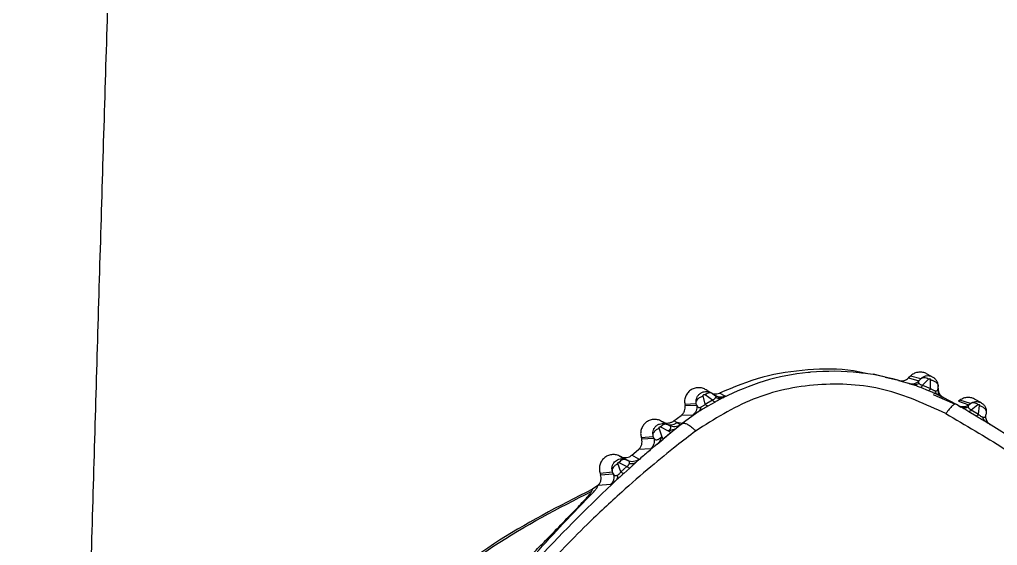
# Model space of a CAD drawing. Extents: x 527 to 611, y 788 to 934.
# Drawn here: x 531.206 to 533.123, y 860.95 to 861.98 of the extents above; entities that cross this region are included whole.
import ezdxf

# ---------------------------------------------------------------- set-up
doc = ezdxf.new("R2010")
doc.units = 0
doc.header["$MEASUREMENT"] = 0
doc.layers.add('1', color=4, linetype='Continuous')
doc.layers.add('GEOMETRY', color=3, linetype='Continuous', lineweight=25)

# ---------------------------------------------------------------- blocks, each defined once
blk = doc.blocks.new('2026_FLAIR')
at = {"layer": 'GEOMETRY'}
for p, q in [((5.828, 57.9185), (5.8131, 57.9224)), ((5.8622, 57.9099), (5.8357, 57.9155)), ((5.8622, 57.9099), (5.8823, 57.9044)), ((5.8854, 57.9182), (5.882, 57.9148)), ((5.882, 57.9148), (5.9023, 57.9092)), ((5.9057, 57.9129), (5.8854, 57.9182)), ((5.9057, 57.9129), (5.9023, 57.9092)), ((5.9094, 57.9005), (5.921, 57.9128)), ((5.93, 57.916), (5.9186, 57.9226)), ((5.9248, 57.8943), (5.9251, 57.911)), ((5.4871, 57.8903), (5.4976, 57.8843)), ((5.9207, 57.8899), (5.9056, 57.8959)), ((5.9094, 57.9005), (5.9248, 57.8943)), ((5.9298, 57.8862), (5.9207, 57.8899)), ((5.9398, 57.8946), (5.9399, 57.8979)), ((5.4658, 57.8648), (5.4659, 57.8727)), ((5.4834, 57.8634), (5.4795, 57.8799)), ((5.4833, 57.8822), (5.4976, 57.8717)), ((5.4834, 57.8634), (5.4976, 57.8717)), ((5.4976, 57.8843), (5.5018, 57.8812)), ((5.5223, 57.8792), (5.5112, 57.8853)), ((5.9379, 57.8784), (5.9309, 57.8815)), ((5.9723, 57.8632), (5.9379, 57.8784)), ((5.9758, 57.863), (5.9387, 57.8823)), ((5.9825, 57.8713), (5.9799, 57.8694)), ((6.003, 57.8649), (5.9825, 57.8713)), ((6.0246, 57.866), (6.0126, 57.8729)), ((5.4434, 57.8634), (5.4658, 57.8648)), ((5.4434, 57.8634), (5.4439, 57.8608)), ((5.4439, 57.8608), (5.4666, 57.8615)), ((5.4666, 57.8615), (5.4658, 57.8648)), ((5.5027, 57.8677), (5.4887, 57.8596)), ((5.9846, 57.8579), (5.9758, 57.863)), ((5.9799, 57.8694), (5.9889, 57.8662)), ((5.9889, 57.8662), (5.9999, 57.8624)), ((5.9999, 57.8624), (6.003, 57.8649)), ((6.0046, 57.8523), (6.0179, 57.8626)), ((6.0046, 57.8523), (6.0188, 57.8437)), ((6.0188, 57.8437), (6.021, 57.8608)), ((5.4216, 57.8306), (5.436, 57.8412)), ((5.4585, 57.8418), (5.436, 57.8412)), ((5.4718, 57.8496), (5.4385, 57.8254)), ((5.4605, 57.8429), (5.4585, 57.8418)), ((6.0142, 57.8401), (5.9998, 57.8487)), ((6.034, 57.846), (6.0335, 57.8424)), ((5.3987, 57.8009), (5.3931, 57.8168)), ((5.3959, 57.8191), (5.4111, 57.811)), ((5.4003, 57.8288), (5.3974, 57.8303)), ((5.3974, 57.8303), (5.4095, 57.8234)), ((5.4061, 57.8254), (5.4003, 57.8288)), ((5.4132, 57.8214), (5.4061, 57.8254)), ((5.4095, 57.8234), (5.4132, 57.8214)), ((5.4299, 57.8186), (5.4168, 57.808)), ((5.4275, 57.8273), (5.4216, 57.8306)), ((5.4385, 57.8254), (5.4275, 57.8273)), ((5.4346, 57.8232), (5.4275, 57.8273)), ((5.4305, 57.819), (5.43, 57.8186)), ((6.0769, 57.8013), (6.0315, 57.8299)), ((5.3581, 57.7981), (5.3815, 57.8004)), ((5.3581, 57.7981), (5.3589, 57.7954)), ((5.3589, 57.7954), (5.3828, 57.7969)), ((5.3815, 57.8004), (5.3807, 57.808)), ((5.3828, 57.7969), (5.3815, 57.8004)), ((5.3891, 57.7851), (5.4009, 57.795)), ((5.4011, 57.795), (5.3987, 57.8009)), ((5.4036, 57.7972), (5.4009, 57.795)), ((5.4168, 57.808), (5.4036, 57.7972)), ((5.4111, 57.811), (5.4168, 57.808)), ((5.3395, 57.7635), (5.3527, 57.7747)), ((5.3766, 57.7761), (5.3527, 57.7747)), ((5.3156, 57.7619), (5.3285, 57.7545)), ((5.3181, 57.7607), (5.3156, 57.7619)), ((5.3319, 57.7528), (5.3181, 57.7607)), ((5.3534, 57.7556), (5.3395, 57.7635)), ((5.3525, 57.7544), (5.3534, 57.7556)), ((5.3018, 57.7309), (5.3007, 57.7378)), ((5.3183, 57.7308), (5.3119, 57.747)), ((5.3141, 57.749), (5.33, 57.7413)), ((5.3183, 57.7308), (5.33, 57.7413)), ((5.3354, 57.738), (5.3236, 57.7275)), ((5.3285, 57.7545), (5.3319, 57.7528)), ((5.2774, 57.7282), (5.3018, 57.7309)), ((5.2774, 57.7282), (5.2785, 57.7252)), ((5.2785, 57.7252), (5.3033, 57.727)), ((5.3033, 57.727), (5.3018, 57.7309)), ((5.2729, 57.704), (5.2622, 57.6969)), ((5.2718, 57.7002), (5.2729, 57.704)), ((5.2729, 57.704), (5.2733, 57.7043)), ((5.298, 57.7062), (5.2733, 57.7043)), ((5.2994, 57.7069), (5.298, 57.7062)), ((5.2611, 57.6931), (5.2622, 57.6969))]:
    blk.add_line(p, q, dxfattribs=at)
for points, knots in [([(4.1399, 51.4582), (4.1427, 51.6176), (4.1483, 51.9365), (4.1572, 52.4147), (4.1666, 52.893), (4.1764, 53.3712), (4.1866, 53.8494), (4.1972, 54.3277), (4.2083, 54.8059), (4.2198, 55.2841), (4.2317, 55.7622), (4.2441, 56.2404), (4.2569, 56.7185), (4.2701, 57.1967), (4.2837, 57.6748), (4.2978, 58.1529), (4.3123, 58.631), (4.3272, 59.1091), (4.3426, 59.5872), (4.3584, 60.0653), (4.3746, 60.5433), (4.3913, 61.0214), (4.4083, 61.4994), (4.4258, 61.9774), (4.4437, 62.4554), (4.456, 62.7741), (4.4622, 62.9334)], [0, 0, 0, 0, 0.041668, 0.083336, 0.125003, 0.16667, 0.208337, 0.250004, 0.29167, 0.333336, 0.375002, 0.416668, 0.458334, 0.5, 0.541666, 0.583332, 0.624998, 0.666664, 0.70833, 0.749996, 0.791663, 0.83333, 0.874997, 0.916664, 0.958332, 1, 1, 1, 1]), ([(5.7987, 57.9233), (5.7905, 57.9252), (5.7532, 57.9338), (5.6844, 57.9324), (5.595, 57.9197), (5.5392, 57.8968), (5.5112, 57.8853)], [0, 0, 0, 0, 0.085275, 0.388773, 0.692724, 1, 1, 1, 1]), ([(5.8894, 57.9021), (5.8639, 57.9095), (5.832, 57.9188), (5.7972, 57.9237), (5.7884, 57.9247), (5.7861, 57.925), (5.7855, 57.925), (5.7853, 57.9251), (5.7537, 57.9285), (5.7199, 57.9288), (5.6574, 57.9228), (5.5972, 57.9116), (5.5442, 57.8881), (5.5176, 57.8762)], [0, 0, 0, 0, 0.2082, 0.260693, 0.274113, 0.277664, 0.278653, 0.278952, 0.27912, 0.526842, 0.539473, 0.768615, 1, 1, 1, 1]), ([(5.8622, 57.9099), (5.864, 57.9095), (5.8676, 57.9087), (5.873, 57.9095), (5.878, 57.9114), (5.8807, 57.9137), (5.882, 57.9148)], [0, 0, 0, 0, 0.254088, 0.511673, 0.759824, 1, 1, 1, 1]), ([(5.8823, 57.9044), (5.884, 57.904), (5.8875, 57.9031), (5.893, 57.9037), (5.8982, 57.9057), (5.9009, 57.908), (5.9023, 57.9092)], [0, 0, 0, 0, 0.24521, 0.499997, 0.754786, 1, 1, 1, 1]), ([(5.9185, 57.9223), (5.9176, 57.9229), (5.9145, 57.925), (5.908, 57.9264), (5.8997, 57.9262), (5.8917, 57.9235), (5.8875, 57.92), (5.8854, 57.9182)], [0, 0, 0, 0, 0.0850496, 0.3137872, 0.5425248, 0.7712624, 1, 1, 1, 1]), ([(5.9023, 57.9092), (5.9017, 57.9084), (5.9007, 57.9069), (5.9017, 57.9051), (5.9022, 57.9043)], [0, 0, 0, 0, 0.52785, 1, 1, 1, 1]), ([(5.9399, 57.8979), (5.9398, 57.9003), (5.9395, 57.9046), (5.9366, 57.9102), (5.9327, 57.9145), (5.9277, 57.9175), (5.922, 57.919), (5.916, 57.9187), (5.9103, 57.9168), (5.9072, 57.9142), (5.9057, 57.9129)], [0, 0, 0, 0, 0.150026, 0.264695, 0.386799, 0.506391, 0.628102, 0.750272, 0.873009, 1, 1, 1, 1]), ([(5.921, 57.9128), (5.9196, 57.9134), (5.9168, 57.9148), (5.9125, 57.9154), (5.9085, 57.9149), (5.9066, 57.9136), (5.9057, 57.9129)], [0, 0, 0, 0, 0.236544, 0.488622, 0.746745, 1, 1, 1, 1]), ([(5.921, 57.9128), (5.9212, 57.9129), (5.9215, 57.9132), (5.9221, 57.9134), (5.9226, 57.9135), (5.9229, 57.9135), (5.9233, 57.9134), (5.9238, 57.9132), (5.9243, 57.9129), (5.9248, 57.9123), (5.9251, 57.9117), (5.9251, 57.9113), (5.9251, 57.911)], [0, 0, 0, 0, 0.132673, 0.253631, 0.310559, 0.365854, 0.420561, 0.475786, 0.591188, 0.717618, 0.855031, 1, 1, 1, 1]), ([(5.9251, 57.911), (5.9271, 57.9106), (5.9313, 57.9098), (5.9362, 57.9066), (5.9395, 57.9025), (5.9398, 57.8994), (5.9399, 57.8979)], [0, 0, 0, 0, 0.24163, 0.5, 0.75837, 1, 1, 1, 1]), ([(5.9551, 57.845), (5.9154, 57.8632), (5.8365, 57.8994), (5.7032, 57.9072), (5.5735, 57.8799), (5.501, 57.8339), (5.4646, 57.8108)], [0, 0, 0, 0, 0.2514755, 0.500099, 0.7487466, 1, 1, 1, 1]), ([(5.8823, 57.9044), (5.8827, 57.9042), (5.8835, 57.904), (5.8875, 57.9027), (5.8894, 57.9021)], [0, 0, 0, 0, 0.529299, 1, 1, 1, 1]), ([(5.9022, 57.9043), (5.9012, 57.9036), (5.8992, 57.9024), (5.8959, 57.9015), (5.8925, 57.9012), (5.8904, 57.9018), (5.8894, 57.9021)], [0, 0, 0, 0, 0.241912, 0.492587, 0.747086, 1, 1, 1, 1]), ([(5.9056, 57.8959), (5.9027, 57.8971), (5.8965, 57.8994), (5.8918, 57.9012), (5.8894, 57.9021)], [0, 0, 0, 0, 0.471171, 1, 1, 1, 1]), ([(5.9022, 57.9043), (5.9026, 57.9039), (5.9032, 57.9032), (5.9048, 57.9022), (5.9069, 57.9012), (5.9085, 57.9007), (5.9094, 57.9005)], [0, 0, 0, 0, 0.272495, 0.525015, 0.76235, 1, 1, 1, 1]), ([(5.9094, 57.9005), (5.9086, 57.8993), (5.907, 57.8967), (5.9061, 57.8962), (5.9056, 57.8959)], [0, 0, 0, 0, 0.497179, 1, 1, 1, 1]), ([(5.9248, 57.8943), (5.9239, 57.8931), (5.9223, 57.8906), (5.9213, 57.8901), (5.9207, 57.8899)], [0, 0, 0, 0, 0.500046, 1, 1, 1, 1]), ([(5.9248, 57.8943), (5.9255, 57.8938), (5.9269, 57.8927), (5.9294, 57.8914), (5.9318, 57.8905), (5.9331, 57.8901), (5.9338, 57.8899)], [0, 0, 0, 0, 0.265392, 0.510123, 0.749622, 1, 1, 1, 1]), ([(5.9338, 57.8899), (5.9343, 57.8898), (5.9355, 57.8895), (5.9373, 57.8897), (5.9395, 57.8909), (5.9397, 57.8931), (5.9398, 57.8946)], [0, 0, 0, 0, 0.102534, 0.213631, 0.457718, 1, 1, 1, 1]), ([(5.9338, 57.8899), (5.9342, 57.8882), (5.9351, 57.8847), (5.9375, 57.8831), (5.9387, 57.8823)], [0, 0, 0, 0, 0.5, 1, 1, 1, 1]), ([(5.9386, 57.8823), (5.9392, 57.8821), (5.9405, 57.8815), (5.9414, 57.8818), (5.9406, 57.8848), (5.9402, 57.8906), (5.9398, 57.8944)], [0, 0, 0, 0, 0.13848, 0.271318, 0.523038, 1, 1, 1, 1]), ([(5.9398, 57.8946), (5.9399, 57.8927), (5.9401, 57.889), (5.9423, 57.8837), (5.9459, 57.8792), (5.9491, 57.8772), (5.9506, 57.8762)], [0, 0, 0, 0, 0.24483, 0.500002, 0.755173, 1, 1, 1, 1]), ([(5.4658, 57.8648), (5.4658, 57.8662), (5.4659, 57.8693), (5.4688, 57.8739), (5.4735, 57.8777), (5.4776, 57.8792), (5.4795, 57.8799)], [0, 0, 0, 0, 0.241629, 0.499998, 0.758369, 1, 1, 1, 1]), ([(5.4659, 57.8727), (5.4665, 57.8744), (5.4675, 57.878), (5.471, 57.8826), (5.4756, 57.8861), (5.481, 57.8882), (5.4869, 57.8886), (5.4927, 57.8875), (5.4959, 57.8854), (5.4976, 57.8843)], [0, 0, 0, 0, 0.135176, 0.27999, 0.421876, 0.566004, 0.710322, 0.854948, 1, 1, 1, 1]), ([(5.4795, 57.8799), (5.4795, 57.8801), (5.4794, 57.8805), (5.4796, 57.8812), (5.4799, 57.8818), (5.4804, 57.8822), (5.4808, 57.8825), (5.4812, 57.8826), (5.4816, 57.8826), (5.4821, 57.8826), (5.4827, 57.8825), (5.4831, 57.8823), (5.4833, 57.8822)], [0, 0, 0, 0, 0.144988, 0.282396, 0.408827, 0.524229, 0.57945, 0.634159, 0.689453, 0.746382, 0.867343, 1, 1, 1, 1]), ([(5.4976, 57.8843), (5.4966, 57.8849), (5.4947, 57.886), (5.491, 57.8859), (5.4871, 57.8847), (5.4845, 57.883), (5.4833, 57.8822)], [0, 0, 0, 0, 0.253258, 0.511382, 0.763459, 1, 1, 1, 1]), ([(5.4975, 57.8844), (5.4987, 57.8841), (5.5015, 57.8833), (5.5063, 57.8835), (5.5096, 57.8847), (5.5112, 57.8853)], [0, 0, 0, 0, 0.25798, 0.635038, 1, 1, 1, 1]), ([(5.5027, 57.8677), (5.502, 57.8679), (5.5007, 57.8683), (5.4986, 57.8705), (5.4975, 57.8717)], [0, 0, 0, 0, 0.503043, 1, 1, 1, 1]), ([(5.4976, 57.8717), (5.4984, 57.872), (5.5, 57.8727), (5.5012, 57.8736), (5.5018, 57.8742), (5.5023, 57.8746), (5.5031, 57.8755), (5.5035, 57.8761), (5.5037, 57.8765)], [0, 0, 0, 0, 0.235622, 0.471634, 0.480551, 0.54513, 0.725606, 1, 1, 1, 1]), ([(5.5223, 57.8792), (5.5206, 57.8785), (5.5172, 57.8772), (5.5117, 57.8771), (5.5063, 57.8783), (5.5033, 57.8802), (5.5018, 57.8812)], [0, 0, 0, 0, 0.245213, 0.5, 0.754788, 1, 1, 1, 1]), ([(5.5037, 57.8765), (5.5039, 57.8774), (5.5042, 57.8792), (5.5026, 57.8805), (5.5018, 57.8812)], [0, 0, 0, 0, 0.473645, 1, 1, 1, 1]), ([(5.5176, 57.8762), (5.5168, 57.8758), (5.5156, 57.8751), (5.5142, 57.8742), (5.5124, 57.8732), (5.5086, 57.871), (5.505, 57.869), (5.5027, 57.8677)], [0, 0, 0, 0, 0.22155, 0.3323, 0.397743, 0.620158, 1, 1, 1, 1]), ([(5.5176, 57.8762), (5.5165, 57.8758), (5.5143, 57.8749), (5.5108, 57.8747), (5.5071, 57.8751), (5.5048, 57.8761), (5.5037, 57.8765)], [0, 0, 0, 0, 0.252786, 0.507301, 0.758048, 1, 1, 1, 1]), ([(5.5051, 57.8792), (5.5067, 57.8785), (5.5098, 57.8772), (5.5148, 57.8769), (5.5196, 57.8775), (5.522, 57.8788), (5.5232, 57.8794)], [0, 0, 0, 0, 0.24361, 0.492997, 0.745799, 1, 1, 1, 1]), ([(5.511, 57.8774), (5.5135, 57.8773), (5.5187, 57.8772), (5.5222, 57.879), (5.524, 57.8799)], [0, 0, 0, 0, 0.490736, 1, 1, 1, 1]), ([(5.5176, 57.8762), (5.519, 57.877), (5.5221, 57.8788), (5.5222, 57.879), (5.5223, 57.8792)], [0, 0, 0, 0, 0.4720586, 1, 1, 1, 1]), ([(5.9297, 57.8861), (5.9313, 57.8855), (5.9343, 57.8843), (5.9361, 57.8837), (5.937, 57.8834)], [0, 0, 0, 0, 0.520967, 1, 1, 1, 1]), ([(5.9387, 57.8823), (5.9359, 57.8835), (5.9331, 57.8848), (5.9299, 57.8861), (5.9298, 57.8862)], [0, 0, 0, 0, 0.95228, 1, 1, 1, 1]), ([(5.9387, 57.8823), (5.9405, 57.8814), (5.9444, 57.8796), (5.9496, 57.8769), (5.9502, 57.8765), (5.9506, 57.8762)], [0, 0, 0, 0, 0.215082, 0.452843, 1, 1, 1, 1]), ([(6.0125, 57.8728), (6.0103, 57.8739), (6.0056, 57.8762), (5.9976, 57.8769), (5.9895, 57.8755), (5.9849, 57.8727), (5.9825, 57.8713)], [0, 0, 0, 0, 0.234707, 0.489805, 0.744902, 1, 1, 1, 1]), ([(5.436, 57.8412), (5.4374, 57.8425), (5.4403, 57.8449), (5.4429, 57.85), (5.4444, 57.8554), (5.4441, 57.859), (5.4439, 57.8608)], [0, 0, 0, 0, 0.253851, 0.511392, 0.75983, 1, 1, 1, 1]), ([(5.4666, 57.8615), (5.4668, 57.8596), (5.4671, 57.8559), (5.4656, 57.8503), (5.4628, 57.8454), (5.4599, 57.843), (5.4585, 57.8418)], [0, 0, 0, 0, 0.244829, 0.5, 0.755171, 1, 1, 1, 1]), ([(5.4666, 57.8615), (5.4673, 57.86), (5.4682, 57.8579), (5.4711, 57.857), (5.4731, 57.8571), (5.4743, 57.8576), (5.4749, 57.8578)], [0, 0, 0, 0, 0.551209, 0.790493, 0.899445, 1, 1, 1, 1]), ([(5.4887, 57.8596), (5.4857, 57.8578), (5.4799, 57.8544), (5.4744, 57.8511), (5.4718, 57.8496)], [0, 0, 0, 0, 0.524097, 1, 1, 1, 1]), ([(5.4718, 57.8496), (5.4727, 57.8505), (5.4746, 57.8524), (5.4748, 57.856), (5.4749, 57.8578)], [0, 0, 0, 0, 0.499999, 1, 1, 1, 1]), ([(5.4749, 57.8578), (5.4756, 57.8581), (5.4769, 57.8586), (5.4792, 57.8599), (5.4815, 57.8615), (5.4827, 57.8627), (5.4834, 57.8634)], [0, 0, 0, 0, 0.251071, 0.4907265, 0.7350665, 1, 1, 1, 1]), ([(5.4887, 57.8596), (5.488, 57.8598), (5.4867, 57.8601), (5.4845, 57.8623), (5.4834, 57.8634)], [0, 0, 0, 0, 0.499986, 1, 1, 1, 1]), ([(5.9758, 57.863), (5.9747, 57.8633), (5.9726, 57.8639), (5.9676, 57.8605), (5.9617, 57.8544), (5.9573, 57.8481), (5.9551, 57.845)], [0, 0, 0, 0, 0.246242, 0.500052, 0.753835, 1, 1, 1, 1]), ([(5.9784, 57.8613), (5.9801, 57.8604), (5.9823, 57.8592), (5.9848, 57.8591), (5.9854, 57.859)], [0, 0, 0, 0, 0.753442, 1, 1, 1, 1]), ([(5.9784, 57.8613), (5.9788, 57.8611), (5.9795, 57.8608), (5.983, 57.8588), (5.9846, 57.8579)], [0, 0, 0, 0, 0.52492, 1, 1, 1, 1]), ([(5.9998, 57.8487), (5.9971, 57.8503), (5.9913, 57.8539), (5.9869, 57.8565), (5.9846, 57.8579)], [0, 0, 0, 0, 0.473222, 1, 1, 1, 1]), ([(5.9987, 57.8576), (5.9975, 57.8571), (5.9951, 57.8562), (5.9915, 57.8559), (5.9878, 57.8563), (5.9857, 57.8574), (5.9846, 57.8579)], [0, 0, 0, 0, 0.2410695, 0.4918158, 0.7467972, 1, 1, 1, 1]), ([(5.9854, 57.859), (5.9867, 57.8588), (5.9899, 57.8584), (5.9951, 57.8595), (5.9983, 57.8615), (5.9999, 57.8624)], [0, 0, 0, 0, 0.2594945, 0.637587, 1, 1, 1, 1]), ([(5.9999, 57.8624), (5.9992, 57.8618), (5.998, 57.8605), (5.9985, 57.8585), (5.9987, 57.8576)], [0, 0, 0, 0, 0.5236827, 1, 1, 1, 1]), ([(5.9987, 57.8576), (5.9989, 57.8571), (5.9994, 57.8563), (6.0005, 57.8549), (6.0023, 57.8535), (6.0038, 57.8527), (6.0046, 57.8523)], [0, 0, 0, 0, 0.278003, 0.534773, 0.770599, 1, 1, 1, 1]), ([(6.0046, 57.8523), (6.0036, 57.8512), (6.0016, 57.8491), (6.0004, 57.8488), (5.9998, 57.8487)], [0, 0, 0, 0, 0.496, 1, 1, 1, 1]), ([(6.003, 57.8649), (6.0045, 57.8658), (6.0075, 57.8677), (6.0128, 57.8688), (6.0184, 57.8686), (6.0238, 57.8667), (6.0286, 57.8632), (6.0323, 57.8583), (6.0344, 57.8523), (6.0342, 57.8481), (6.034, 57.846)], [0, 0, 0, 0, 0.11373, 0.229048, 0.348039, 0.470766, 0.597282, 0.727635, 0.861863, 1, 1, 1, 1]), ([(6.0179, 57.8626), (6.0167, 57.8635), (6.0141, 57.8652), (6.01, 57.8664), (6.0061, 57.8664), (6.0041, 57.8654), (6.003, 57.8649)], [0, 0, 0, 0, 0.236741, 0.488701, 0.746654, 1, 1, 1, 1]), ([(6.0179, 57.8626), (6.0181, 57.8627), (6.0184, 57.8629), (6.0189, 57.863), (6.0193, 57.863), (6.0196, 57.863), (6.0198, 57.8629), (6.0202, 57.8627), (6.0206, 57.8623), (6.0209, 57.8619), (6.0211, 57.8613), (6.0211, 57.8609), (6.021, 57.8608)], [0, 0, 0, 0, 0.13219, 0.252148, 0.308539, 0.363365, 0.417718, 0.472733, 0.588185, 0.715206, 0.853659, 1, 1, 1, 1]), ([(6.021, 57.8608), (6.023, 57.8601), (6.0269, 57.8588), (6.0314, 57.855), (6.0342, 57.8505), (6.0341, 57.8475), (6.034, 57.846)], [0, 0, 0, 0, 0.241788, 0.5, 0.758212, 1, 1, 1, 1]), ([(5.4718, 57.8496), (5.47, 57.8484), (5.4664, 57.8462), (5.4621, 57.8436), (5.4611, 57.8431), (5.4605, 57.8429)], [0, 0, 0, 0, 0.295457, 0.585294, 1, 1, 1, 1]), ([(5.9551, 57.845), (5.9935, 57.8226), (6.0772, 57.7737), (6.2032, 57.6838), (6.3355, 57.5749), (6.4662, 57.4499), (6.5954, 57.3085), (6.6714, 57.203), (6.7107, 57.1484)], [0, 0, 0, 0, 0.129548, 0.282447, 0.44601, 0.624613, 0.805705, 1, 1, 1, 1]), ([(6.0188, 57.8437), (6.0178, 57.8427), (6.0158, 57.8406), (6.0147, 57.8403), (6.0142, 57.8401)], [0, 0, 0, 0, 0.499944, 1, 1, 1, 1]), ([(6.0315, 57.8299), (6.0286, 57.8316), (6.0231, 57.8349), (6.0171, 57.8384), (6.0142, 57.8401)], [0, 0, 0, 0, 0.519238, 1, 1, 1, 1]), ([(6.0188, 57.8437), (6.0195, 57.8431), (6.0208, 57.8419), (6.0231, 57.8402), (6.0253, 57.839), (6.0266, 57.8385), (6.0272, 57.8383)], [0, 0, 0, 0, 0.2662785, 0.5091614, 0.7475318, 1, 1, 1, 1]), ([(6.0272, 57.8383), (6.0277, 57.8381), (6.0288, 57.8378), (6.0306, 57.8378), (6.0328, 57.8388), (6.0332, 57.8409), (6.0335, 57.8424)], [0, 0, 0, 0, 0.10259, 0.214045, 0.458693, 1, 1, 1, 1]), ([(6.0272, 57.8383), (6.0275, 57.8364), (6.028, 57.8328), (6.0303, 57.8309), (6.0315, 57.8299)], [0, 0, 0, 0, 0.500002, 1, 1, 1, 1]), ([(6.0426, 57.8227), (6.041, 57.8238), (6.038, 57.8261), (6.0348, 57.8311), (6.0331, 57.8367), (6.0334, 57.8405), (6.0335, 57.8424)], [0, 0, 0, 0, 0.244606, 0.5, 0.755394, 1, 1, 1, 1]), ([(6.0375, 57.8272), (6.0374, 57.8273), (6.0371, 57.8278), (6.0358, 57.8296), (6.0343, 57.8325), (6.0332, 57.8368), (6.0333, 57.8396), (6.0333, 57.8411)], [0, 0, 0, 0, 0.064345, 0.153746, 0.449271, 0.696701, 1, 1, 1, 1]), ([(5.3807, 57.808), (5.381, 57.8097), (5.3816, 57.8133), (5.3844, 57.8181), (5.3885, 57.8222), (5.3936, 57.8248), (5.3991, 57.8259), (5.4046, 57.8255), (5.4079, 57.8241), (5.4095, 57.8234)], [0, 0, 0, 0, 0.136146, 0.281466, 0.428059, 0.578069, 0.723652, 0.864267, 1, 1, 1, 1]), ([(5.3815, 57.8004), (5.3814, 57.8018), (5.381, 57.8049), (5.3834, 57.8097), (5.3875, 57.814), (5.3913, 57.8159), (5.3931, 57.8168)], [0, 0, 0, 0, 0.241786, 0.499998, 0.758211, 1, 1, 1, 1]), ([(5.3931, 57.8168), (5.3931, 57.817), (5.393, 57.8174), (5.3931, 57.8179), (5.3933, 57.8185), (5.3936, 57.8188), (5.3939, 57.8191), (5.3942, 57.8192), (5.3945, 57.8193), (5.3949, 57.8194), (5.3954, 57.8193), (5.3957, 57.8192), (5.3959, 57.8191)], [0, 0, 0, 0, 0.146361, 0.284808, 0.41183, 0.527282, 0.582294, 0.636648, 0.691473, 0.747865, 0.867827, 1, 1, 1, 1]), ([(5.4095, 57.8234), (5.4085, 57.8237), (5.4065, 57.8245), (5.4029, 57.8239), (5.3992, 57.8221), (5.397, 57.8201), (5.3959, 57.8191)], [0, 0, 0, 0, 0.253348, 0.511302, 0.763261, 1, 1, 1, 1]), ([(5.4003, 57.8288), (5.4021, 57.828), (5.4056, 57.8265), (5.4114, 57.8264), (5.4169, 57.8276), (5.4201, 57.8296), (5.4216, 57.8306)], [0, 0, 0, 0, 0.253715, 0.509834, 0.758299, 1, 1, 1, 1]), ([(5.43, 57.8186), (5.4242, 57.814), (5.4154, 57.8069), (5.4066, 57.7997), (5.4037, 57.7973)], [0, 0, 0, 0, 0.663169, 1, 1, 1, 1]), ([(5.4061, 57.8254), (5.4078, 57.8247), (5.4113, 57.8232), (5.4171, 57.8229), (5.4228, 57.8242), (5.426, 57.8263), (5.4275, 57.8273)], [0, 0, 0, 0, 0.244768, 0.500064, 0.755326, 1, 1, 1, 1]), ([(5.4111, 57.811), (5.4117, 57.8115), (5.4127, 57.8121), (5.4139, 57.8132), (5.415, 57.8145), (5.4158, 57.8158), (5.4161, 57.8171), (5.416, 57.8184), (5.4154, 57.82), (5.414, 57.8208), (5.4132, 57.8214)], [0, 0, 0, 0, 0.079086, 0.133913, 0.200461, 0.312241, 0.428543, 0.526289, 0.702284, 1, 1, 1, 1]), ([(5.43, 57.8186), (5.4283, 57.8175), (5.4251, 57.8152), (5.4186, 57.8123), (5.4139, 57.8115), (5.4111, 57.811)], [0, 0, 0, 0, 0.298965, 0.578216, 1, 1, 1, 1]), ([(5.4346, 57.8232), (5.4331, 57.8222), (5.4299, 57.8201), (5.4242, 57.8189), (5.4184, 57.8191), (5.4149, 57.8206), (5.4132, 57.8214)], [0, 0, 0, 0, 0.244705, 0.5, 0.755295, 1, 1, 1, 1]), ([(5.4385, 57.8254), (5.4371, 57.8243), (5.4349, 57.8226), (5.4322, 57.8204), (5.4309, 57.8194), (5.4305, 57.819)], [0, 0, 0, 0, 0.528606, 0.827155, 1, 1, 1, 1]), ([(5.4305, 57.819), (5.4319, 57.8203), (5.4346, 57.8228), (5.4346, 57.8231), (5.4346, 57.8232)], [0, 0, 0, 0, 0.518872, 1, 1, 1, 1]), ([(5.4385, 57.8254), (5.4398, 57.8259), (5.4425, 57.8268), (5.4487, 57.8244), (5.4562, 57.8193), (5.4618, 57.8136), (5.4646, 57.8108)], [0, 0, 0, 0, 0.2397996, 0.4912682, 0.7473026, 1, 1, 1, 1]), ([(6.0426, 57.8227), (6.0422, 57.823), (6.0416, 57.8235), (6.0365, 57.8268), (6.033, 57.829), (6.0315, 57.8299)], [0, 0, 0, 0, 0.563573, 0.805136, 1, 1, 1, 1]), ([(5.4646, 57.8108), (5.4521, 57.8013), (5.4226, 57.7787), (5.3742, 57.7389), (5.3153, 57.688), (5.257, 57.6333), (5.1996, 57.5754), (5.1454, 57.5169), (5.0881, 57.4491), (5.0311, 57.3753), (4.9752, 57.2959), (4.9216, 57.2127), (4.8679, 57.1209), (4.8339, 57.0557), (4.8168, 57.0208), (4.8168, 57.0207), (4.8168, 57.0207), (4.8168, 57.0207), (4.8168, 57.0207), (4.8168, 57.0207), (4.8168, 57.0207), (4.8168, 57.0206), (4.8167, 57.0204), (4.8165, 57.0201), (4.816, 57.019), (4.8143, 57.0156), (4.8083, 57.003), (4.7957, 56.9764), (4.7755, 56.9314), (4.7555, 56.8838), (4.7385, 56.8405), (4.7266, 56.8085), (4.7163, 56.7797), (4.7075, 56.754), (4.6942, 56.7136), (4.6776, 56.6597), (4.6592, 56.5917), (4.643, 56.5249), (4.6283, 56.4555), (4.6136, 56.373), (4.6026, 56.2914), (4.5949, 56.2111), (4.5906, 56.14), (4.5887, 56.0734), (4.5886, 56.0309), (4.5886, 56.0131)], [0, 0, 0, 0, 0.0231441, 0.0548402, 0.0915639, 0.1362058, 0.1703666, 0.2094266, 0.2512285, 0.2984443, 0.3439484, 0.3913774, 0.4413126, 0.497426, 0.4974271, 0.4974279, 0.4974295, 0.4974322, 0.4974372, 0.4974463, 0.4974634, 0.4974966, 0.4975642, 0.4977112, 0.498058, 0.499248, 0.5033016, 0.5181038, 0.5418372, 0.574517, 0.5926175, 0.6090412, 0.6237858, 0.6368496, 0.6482308, 0.6852872, 0.7183587, 0.7499853, 0.7845682, 0.8208547, 0.8709387, 0.9032595, 0.937451, 0.9739839, 1, 1, 1, 1]), ([(5.3527, 57.7747), (5.3541, 57.7761), (5.3569, 57.7788), (5.3591, 57.7843), (5.36, 57.7899), (5.3592, 57.7936), (5.3589, 57.7954)], [0, 0, 0, 0, 0.253687, 0.509855, 0.758386, 1, 1, 1, 1]), ([(5.3828, 57.7969), (5.3832, 57.795), (5.384, 57.7913), (5.383, 57.7855), (5.3806, 57.7801), (5.3779, 57.7774), (5.3766, 57.7761)], [0, 0, 0, 0, 0.2446055, 0.5, 0.7553944, 1, 1, 1, 1]), ([(5.3828, 57.7969), (5.3834, 57.7958), (5.3846, 57.7939), (5.3875, 57.7935), (5.3905, 57.7943), (5.3923, 57.7951), (5.3938, 57.796), (5.3951, 57.797), (5.396, 57.7977), (5.3967, 57.7984), (5.3977, 57.7994), (5.3984, 57.8004), (5.3987, 57.8009)], [0, 0, 0, 0, 0.310024, 0.585718, 0.692349, 0.74531, 0.798926, 0.862433, 0.88153, 0.891455, 0.942928, 1, 1, 1, 1]), ([(5.3891, 57.7851), (5.3903, 57.7862), (5.3928, 57.7886), (5.3966, 57.7939), (5.3979, 57.7981), (5.3987, 57.8009)], [0, 0, 0, 0, 0.24777, 0.493288, 1, 1, 1, 1]), ([(5.3891, 57.7851), (5.3849, 57.7816), (5.3743, 57.7726), (5.3605, 57.7608), (5.3509, 57.7524), (5.3477, 57.7495)], [0, 0, 0, 0, 0.3048069, 0.7638917, 1, 1, 1, 1]), ([(5.3891, 57.7851), (5.3874, 57.7838), (5.3841, 57.7812), (5.3805, 57.7785), (5.3776, 57.7765), (5.3769, 57.7762), (5.3766, 57.7761)], [0, 0, 0, 0, 0.217056, 0.42966, 0.698276, 1, 1, 1, 1]), ([(5.3007, 57.7378), (5.3009, 57.7399), (5.3014, 57.7437), (5.3041, 57.7485), (5.3074, 57.7522), (5.3117, 57.7549), (5.317, 57.7565), (5.3229, 57.7567), (5.3266, 57.7552), (5.3285, 57.7545)], [0, 0, 0, 0, 0.160862, 0.299615, 0.416213, 0.551243, 0.691826, 0.841401, 1, 1, 1, 1]), ([(5.3285, 57.7545), (5.3274, 57.7549), (5.3252, 57.7556), (5.3214, 57.7547), (5.3175, 57.7525), (5.3152, 57.7502), (5.3141, 57.749)], [0, 0, 0, 0, 0.249417, 0.506903, 0.760701, 1, 1, 1, 1]), ([(5.3181, 57.7607), (5.3199, 57.76), (5.3235, 57.7586), (5.3294, 57.7587), (5.335, 57.7602), (5.338, 57.7624), (5.3395, 57.7635)], [0, 0, 0, 0, 0.253674, 0.509842, 0.758373, 1, 1, 1, 1]), ([(5.3534, 57.7556), (5.3519, 57.7545), (5.3488, 57.7522), (5.3431, 57.7507), (5.3372, 57.7508), (5.3336, 57.7522), (5.3319, 57.7528)], [0, 0, 0, 0, 0.244604, 0.5, 0.755396, 1, 1, 1, 1]), ([(5.3018, 57.7309), (5.3016, 57.7323), (5.3012, 57.7351), (5.3031, 57.7397), (5.3068, 57.744), (5.3102, 57.746), (5.3119, 57.747)], [0, 0, 0, 0, 0.242505, 0.499998, 0.757493, 1, 1, 1, 1]), ([(5.3119, 57.747), (5.3119, 57.7472), (5.3118, 57.7475), (5.3118, 57.7479), (5.312, 57.7484), (5.3122, 57.7487), (5.3125, 57.7489), (5.3128, 57.7491), (5.3132, 57.7492), (5.3137, 57.7492), (5.314, 57.7491), (5.3141, 57.749)], [0, 0, 0, 0, 0.144351, 0.279386, 0.402708, 0.515836, 0.570702, 0.625677, 0.739519, 0.863869, 1, 1, 1, 1]), ([(5.33, 57.7413), (5.3306, 57.7417), (5.3319, 57.7427), (5.3329, 57.7438), (5.3334, 57.7444), (5.3338, 57.7449), (5.3344, 57.7459), (5.3347, 57.7467), (5.3349, 57.7471)], [0, 0, 0, 0, 0.238313, 0.475335, 0.500024, 0.549554, 0.728053, 1, 1, 1, 1]), ([(5.3354, 57.738), (5.3348, 57.7382), (5.3336, 57.7385), (5.3312, 57.7403), (5.33, 57.7413)], [0, 0, 0, 0, 0.5031054, 1, 1, 1, 1]), ([(5.3349, 57.7471), (5.3351, 57.7478), (5.3354, 57.7491), (5.3345, 57.7512), (5.3329, 57.7522), (5.3319, 57.7528)], [0, 0, 0, 0, 0.225042, 0.470435, 1, 1, 1, 1]), ([(5.3477, 57.7495), (5.3468, 57.7489), (5.3451, 57.7477), (5.3418, 57.7467), (5.3384, 57.7465), (5.3361, 57.7469), (5.3349, 57.7471)], [0, 0, 0, 0, 0.2541623, 0.5091042, 0.7593494, 1, 1, 1, 1]), ([(5.3477, 57.7495), (5.3462, 57.7481), (5.3448, 57.7468), (5.3432, 57.7452), (5.3432, 57.7452), (5.3432, 57.7452), (5.3431, 57.7451), (5.3422, 57.7442), (5.3411, 57.7431), (5.3395, 57.7416), (5.3378, 57.7401), (5.3363, 57.7389), (5.3354, 57.738)], [0, 0, 0, 0, 0.417535, 0.417611, 0.41821, 0.419871, 0.426157, 0.450648, 0.646057, 0.703071, 0.806006, 1, 1, 1, 1]), ([(5.3477, 57.7495), (5.3497, 57.7514), (5.3521, 57.7537), (5.3524, 57.7542), (5.3525, 57.7544)], [0, 0, 0, 0, 0.789854, 1, 1, 1, 1]), ([(5.2733, 57.7043), (5.2746, 57.7058), (5.2772, 57.7086), (5.2792, 57.7141), (5.2799, 57.7198), (5.2789, 57.7234), (5.2785, 57.7252)], [0, 0, 0, 0, 0.253742, 0.509905, 0.758369, 1, 1, 1, 1]), ([(5.3033, 57.727), (5.3038, 57.7252), (5.3047, 57.7215), (5.304, 57.7158), (5.3019, 57.7103), (5.2993, 57.7075), (5.298, 57.7062)], [0, 0, 0, 0, 0.2447033, 0.5, 0.7552967, 1, 1, 1, 1]), ([(5.3033, 57.727), (5.3041, 57.7257), (5.3054, 57.7238), (5.3082, 57.7233), (5.3101, 57.7237), (5.3112, 57.7243), (5.3117, 57.7246)], [0, 0, 0, 0, 0.542909, 0.786725, 0.897634, 1, 1, 1, 1]), ([(5.3236, 57.7275), (5.3227, 57.7266), (5.3213, 57.7254), (5.3197, 57.7239), (5.3185, 57.7228), (5.3173, 57.7218), (5.3163, 57.721), (5.3157, 57.7205), (5.3136, 57.7188), (5.3117, 57.7172), (5.3099, 57.7156)], [0, 0, 0, 0, 0.1984149, 0.3028003, 0.36011, 0.4579974, 0.5450201, 0.5716731, 0.5873403, 1, 1, 1, 1]), ([(5.3099, 57.7156), (5.3107, 57.7167), (5.3124, 57.719), (5.3119, 57.7227), (5.3117, 57.7246)], [0, 0, 0, 0, 0.4999894, 1, 1, 1, 1]), ([(5.3117, 57.7246), (5.3123, 57.7249), (5.3134, 57.7256), (5.3146, 57.7267), (5.3157, 57.7277), (5.3169, 57.7289), (5.3178, 57.7301), (5.3183, 57.7308)], [0, 0, 0, 0, 0.252838, 0.493953, 0.521876, 0.738307, 1, 1, 1, 1]), ([(5.3236, 57.7275), (5.323, 57.7276), (5.3218, 57.7279), (5.3195, 57.7298), (5.3183, 57.7308)], [0, 0, 0, 0, 0.5000076, 1, 1, 1, 1]), ([(4.5506, 56.2206), (4.5511, 56.222), (4.5521, 56.225), (4.5555, 56.2443), (4.5609, 56.2807), (4.569, 56.333), (4.5787, 56.3901), (4.5916, 56.4572), (4.6086, 56.5335), (4.6318, 56.6238), (4.6614, 56.7218), (4.6976, 56.8247), (4.7373, 56.9233), (4.7813, 57.0196), (4.8291, 57.1132), (4.8817, 57.2056), (4.9393, 57.2971), (5.0045, 57.3909), (5.0733, 57.4801), (5.1405, 57.5593), (5.1954, 57.6194), (5.237, 57.6628), (5.2603, 57.6869), (5.2701, 57.6975), (5.2712, 57.6993), (5.2718, 57.7002)], [0, 0, 0, 0, 0.014533, 0.030212, 0.067806, 0.097423, 0.132023, 0.171465, 0.214167, 0.262912, 0.324614, 0.380826, 0.439833, 0.496705, 0.551963, 0.610023, 0.668914, 0.727586, 0.796926, 0.855191, 0.90411, 0.942201, 0.973745, 0.987278, 1, 1, 1, 1]), ([(5.3099, 57.7156), (5.2584, 57.6658), (5.1552, 57.566), (5.0176, 57.3979), (4.8955, 57.2185), (4.7908, 57.0279), (4.7049, 56.8282), (4.6387, 56.6216), (4.591, 56.4097), (4.5756, 56.2665), (4.568, 56.195)], [0, 0, 0, 0, 0.124582, 0.24949, 0.37459, 0.499876, 0.625195, 0.75037, 0.87536, 1, 1, 1, 1]), ([(5.3099, 57.7156), (5.3083, 57.7142), (5.3051, 57.7115), (5.3018, 57.7088), (5.2998, 57.7072), (5.2994, 57.7069), (5.2994, 57.7069)], [0, 0, 0, 0, 0.308445, 0.614679, 0.989601, 1, 1, 1, 1]), ([(4.5495, 56.2333), (4.5501, 56.2347), (4.5509, 56.2365), (4.5523, 56.2416), (4.5546, 56.2508), (4.5608, 56.2859), (4.5708, 56.3608), (4.5829, 56.4481), (4.5956, 56.5284), (4.6116, 56.6049), (4.6321, 56.6809), (4.655, 56.7561), (4.6781, 56.8232), (4.7009, 56.8836), (4.7245, 56.9414), (4.7456, 56.9886), (4.7605, 57.0202), (4.7674, 57.0344), (4.7893, 57.079), (4.8272, 57.1499), (4.8854, 57.2463), (4.9462, 57.3365), (4.9964, 57.4041), (5.035, 57.4513), (5.0601, 57.48), (5.0865, 57.5089), (5.1153, 57.5394), (5.143, 57.5682), (5.1857, 57.6119), (5.2219, 57.6486), (5.2449, 57.673), (5.2536, 57.6828), (5.2595, 57.6902), (5.2606, 57.6922), (5.2611, 57.6931)], [0, 0, 0, 0, 0.015553, 0.019577, 0.025298, 0.054011, 0.111928, 0.160204, 0.205232, 0.248179, 0.290705, 0.335946, 0.378131, 0.40775, 0.442436, 0.48097, 0.492913, 0.499971, 0.507012, 0.57474, 0.632386, 0.692957, 0.754741, 0.772662, 0.79508, 0.818698, 0.838687, 0.866284, 0.887246, 0.946002, 0.959231, 0.970571, 0.986421, 1, 1, 1, 1])]:
    blk.add_open_spline(points, degree=3, knots=knots, dxfattribs=at)
for points in [[(5.4871, 57.8903), (5.4848, 57.8918), (5.4801, 57.8947), (5.4718, 57.8962), (5.4635, 57.8954), (5.4559, 57.8922), (5.4495, 57.8868), (5.445, 57.8797), (5.4426, 57.8717), (5.4431, 57.8662), (5.4434, 57.8634)], [(5.3974, 57.8303), (5.3949, 57.8314), (5.3899, 57.8336), (5.3817, 57.8338), (5.3737, 57.8319), (5.3667, 57.8277), (5.3612, 57.8216), (5.3577, 57.8142), (5.3564, 57.806), (5.3575, 57.8007), (5.3581, 57.7981)], [(5.3156, 57.7619), (5.3131, 57.7629), (5.308, 57.7649), (5.2998, 57.7649), (5.2919, 57.7626), (5.285, 57.7581), (5.2797, 57.7519), (5.2765, 57.7443), (5.2755, 57.7361), (5.2768, 57.7309), (5.2774, 57.7282)], [(5.2622, 57.6969), (5.1963, 57.6633), (5.0645, 57.5962), (4.8927, 57.4539), (4.7466, 57.2864), (4.6322, 57.0955), (4.5523, 56.8877), (4.5103, 56.6694), (4.504, 56.4463), (4.5323, 56.3011), (4.5464, 56.2284)], [(4.5495, 56.2333), (4.5357, 56.3055), (4.5081, 56.4499), (4.5148, 56.6714), (4.5569, 56.8882), (4.6363, 57.0945), (4.7499, 57.2842), (4.8947, 57.4508), (5.0651, 57.5924), (5.1957, 57.6596), (5.2611, 57.6931)]]:
    blk.add_open_spline(points, degree=3, dxfattribs=at)

msp = doc.modelspace()

# ---------------------------------------------------------------- block references
at = {"layer": '1'}
msp.add_blockref('2026_FLAIR', (527.0666, 803.3631), dxfattribs=at)

doc.saveas('drawing.dxf')
